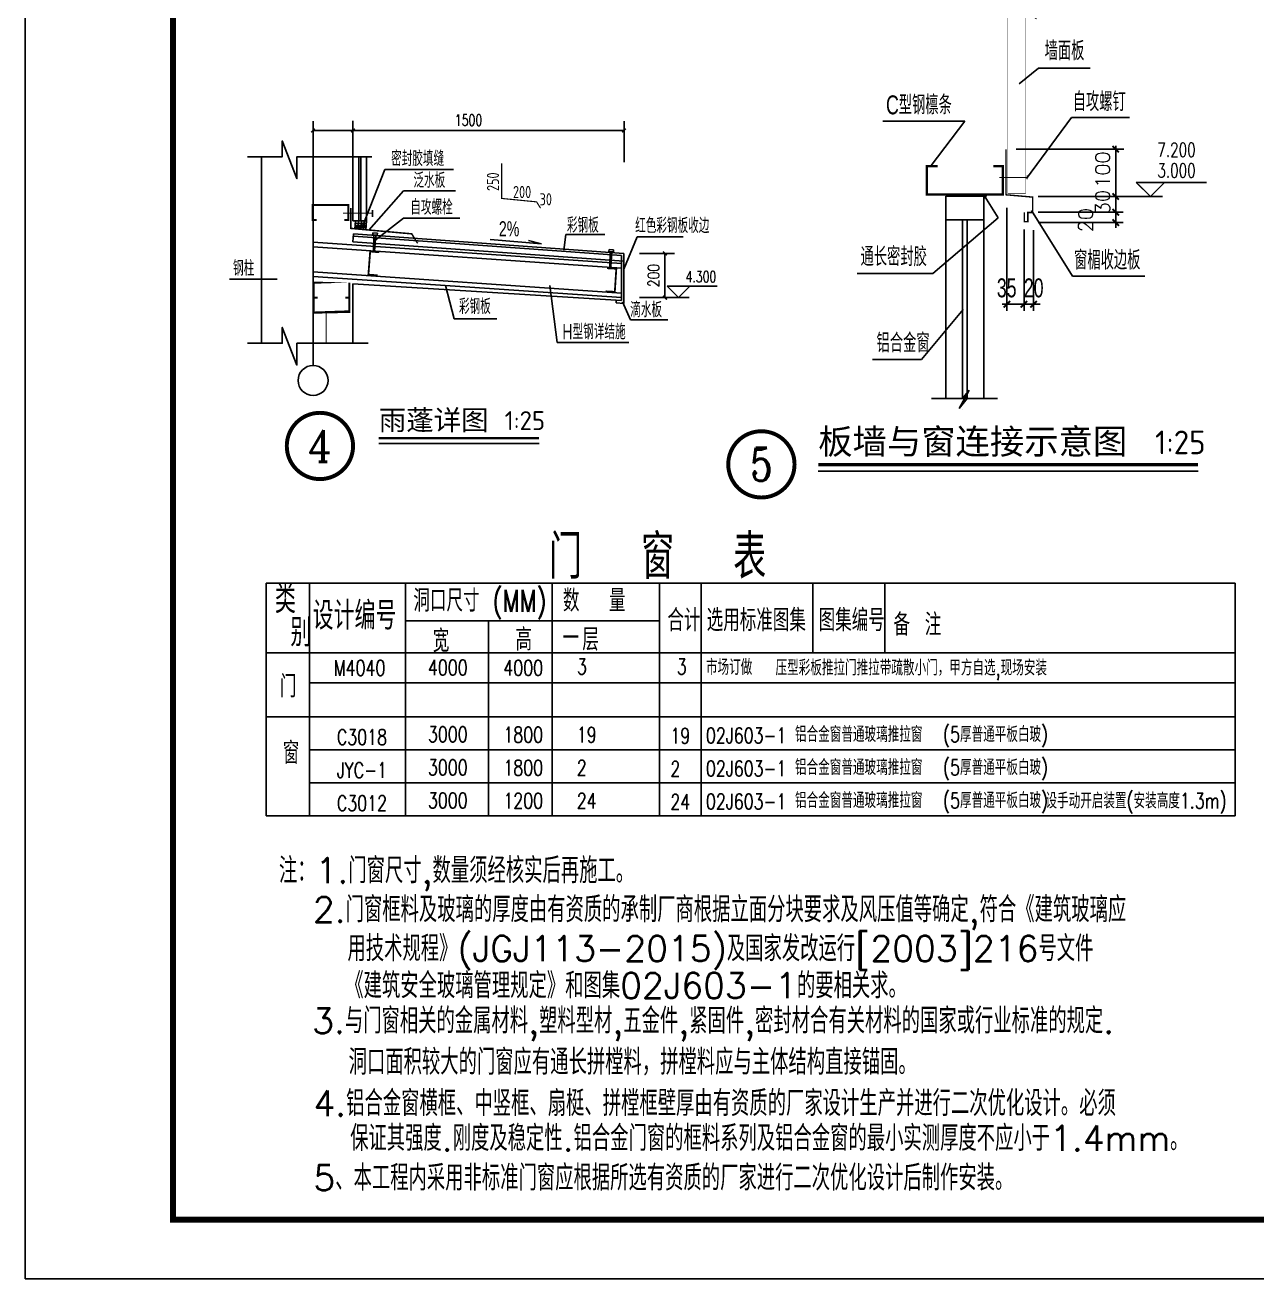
# Model space of a CAD drawing. Extents: x -21908402 to 2004492, y 83987 to 5079726.
# Drawn here: x 1811392 to 1842608, y 83987 to 115777 of the extents above; entities that cross this region are included whole.
import ezdxf
from ezdxf.enums import TextEntityAlignment as Align

# ---------------------------------------------------------------- set-up
doc = ezdxf.new("R2010")
doc.units = 0
doc.header["$LTSCALE"] = 1000
doc.linetypes.add('DOTE', pattern=[2.4200000000000004, 2, -0.2, 0.02, -0.2])
doc.layers.get('0').update_dxf_attribs({"linetype": 'CONTINUOUS'})
doc.layers.get('DEFPOINTS').update_dxf_attribs({"linetype": 'CONTINUOUS'})
for name, color, linetype in [('3', 123, 'CONTINUOUS'), ('CC', 3, 'CONTINUOUS'), ('DIM1', 210, 'CONTINUOUS'), ('DIM_ELEV', 3, 'CONTINUOUS'), ('DIM_IDEN', 3, 'CONTINUOUS'), ('DIM_SYMB', 3, 'CONTINUOUS'), ('DOTE', 1, 'DOTE'), ('PUB_DIM', 3, 'CONTINUOUS'), ('PUB_TEXT', 7, 'CONTINUOUS'), ('PUB_TITLE', 4, 'CONTINUOUS'), ('SGT', 40, 'CONTINUOUS'), ('WALL', 6, 'CONTINUOUS'), ('WALL_$LINE', 7, 'CONTINUOUS'), ('文字', 153, 'CONTINUOUS')]:
    doc.layers.add(name, color=color, linetype=linetype)
doc.styles.add('_HZTXT', font='txt.shx', dxfattribs={"width": 0.8, "bigfont": 'hztxt.shx'})
doc.styles.add('_TCH_DIM', font='SIMPLEX', dxfattribs={"bigfont": 'GBCBIG'})
doc.styles.add('_TCH_DIM_T3', font='simplex_.ttf', dxfattribs={"width": 0.7058823529411765, "bigfont": 'GBCBIG'})
doc.styles.add('_TCH_LABEL', font='COMPLEX', dxfattribs={"bigfont": 'GBCBIG'})
doc.styles.add('CHIN-1', font='')
doc.styles.add('DIM_FONT', font='simplex.shx', dxfattribs={"width": 0.8})
doc.styles.add('SM', font='SIM08', dxfattribs={"width": 0.7, "height": 5, "bigfont": 'HZTXT'})
doc.styles.get("Standard").update_dxf_attribs({"font": 'tssdeng.shx', "width": 0.7, "bigfont": 'hztxt.shx'})
doc.styles.get('CHIN-1').set_extended_font_data('SimSun')
doc.dimstyles.new('DIMN', dxfattribs={"dimtxt": 300, "dimasz": 100, "dimexe": 250, "dimexo": 300, "dimgap": 150, "dimtad": 1, "dimdec": 0, "dimzin": 0, "dimtxsty": 'DIM_FONT', "dimblk": 'ARCHTICK', "dimcen": 0.09, "dimclrt": 7, "dimazin": 3, "dimtfac": 1, "dimtdec": 0, "dimtix": 1, "dimtmove": 0, "dimatfit": 3, "dimtolj": 1, "dimtzin": 0})

# ---------------------------------------------------------------- blocks, each defined once
blk = doc.blocks.new('_ARCHTICK')
at = {"color": 0, "linetype": 'BYBLOCK', "const_width": 0.4}
blk.add_lwpolyline([(-0.5, -0.5), (0.5, 0.5)], dxfattribs=at)
blk = doc.blocks.new('*D34')
at = {"layer": 'DEFPOINTS', "color": 0}
for p in [(802377.8300559158, -2479624.633473248), (803352.9438954825, -2479624.633473248), (802377.8300559158, -2480792.601889545)]:
    blk.add_point(p, dxfattribs=at)
at = {"layer": 'PUB_DIM', "color": 0}
for p, q in [((802677.8300559158, -2479624.633473248), (803602.9438954825, -2479624.633473248)), ((803352.9438954825, -2480792.601889545), (803352.9438954825, -2479624.633473248)), ((802677.8300559158, -2480792.601889545), (803602.9438954825, -2480792.601889545))]:
    blk.add_line(p, q, dxfattribs=at)
at = {"layer": 'PUB_DIM', "color": 0, "xscale": 100, "yscale": 100, "zscale": 100}
for p, rotation in [((803352.9438954825, -2479624.633473248), 90), ((803352.9438954825, -2480792.601889545), 270)]:
    blk.add_blockref('_ARCHTICK', p, dxfattribs=dict(at, rotation=rotation))
at = {"layer": 'PUB_DIM', "color": 7, "insert": (803052.9438954829, -2480208.617681396), "char_height": 300, "attachment_point": 5, "rotation": 90, "style": 'DIM_FONT'}
blk.add_mtext('\\A1;200', dxfattribs=at)
blk = doc.blocks.new('C')
at = {"layer": '3', "color": 6}
for p, q in [((971816.9434665763, -2485250.469135726), (972223.4229111853, -2484921.485350605)), ((972223.4229111853, -2484921.485350605), (973319.3887728294, -2484921.485350605)), ((971969.7865321932, -2487251.947312519), (972925.7741232219, -2485965.453851075)), ((972925.7741232219, -2485965.453851075), (974149.3488278987, -2485965.453851075)), ((970673.321749232, -2486042.359266307), (968938.5987646498, -2486042.359266307)), ((969956.7917283904, -2486979.401324443), (970673.321749232, -2486042.359266307)), ((971756.7427346513, -2486635.399744926), (974025.7626736602, -2486635.399744926)), ((973860.2271696618, -2488292.441780386), (973860.2271696618, -2486560.98868189)), ((974334.2239370572, -2487379.88251302), (974590.5178396034, -2487636.176415286)), ((970269.3154977665, -2491903.710097536), (970269.3154977665, -2487629.096692554)), ((970269.3154977665, -2487629.096692554), (971069.3154977665, -2487629.096692554)), ((971065.031790805, -2487628.570434706), (971095.3409026973, -2487605.303016835)), ((971088.4132563812, -2487657.37678966), (971065.1458385095, -2487627.067677767)), ((971068.0764559493, -2487632.536542894), (971098.3855678416, -2487609.269125023)), ((971092.3793645692, -2487654.332124515), (971069.1119466976, -2487624.023012623)), ((971069.3154977665, -2491903.710097536), (971069.3154977665, -2487629.096692554)), ((971071.1211210936, -2487636.502651082), (971101.4302329859, -2487613.235233211)), ((971096.3454727572, -2487651.287459371), (971073.0780548856, -2487620.978347479)), ((971074.1657862379, -2487640.46875927), (971104.4748981302, -2487617.201341399)), ((971100.3115809453, -2487648.242794227), (971077.0441630736, -2487617.933682335)), ((971077.2104513822, -2487644.434867458), (971107.5195632745, -2487621.167449587)), ((971080.2551165265, -2487648.400975646), (971110.5642284187, -2487625.133557775)), ((971104.2776891333, -2487645.198129083), (971081.0102712617, -2487614.88901719)), ((971083.2997816708, -2487652.367083834), (971113.608893563, -2487629.099665963)), ((971108.2437973213, -2487642.153463938), (971084.9763794497, -2487611.844352046)), ((971086.3444468151, -2487656.333192023), (971116.6535587073, -2487633.065774151)), ((971112.2099055094, -2487639.108798794), (971088.9424876377, -2487608.799686902)), ((971091.8063797094, -2487631.09454376), (971374.9303960253, -2488081.013576842)), ((971116.1760136974, -2487636.06413365), (971092.9085958258, -2487605.755021757)), ((972220.2203078226, -2487635.399744926), (974847.1036583269, -2487635.399744926)), ((969997.1556917264, -2489261.518207883), (971374.9303960253, -2488081.013576842)), ((971555.1381753788, -2490045.527998427), (971555.1381753788, -2487872.224479109)), ((971998.8882249251, -2487967.385349689), (972098.8882249251, -2487967.385349689)), ((972943.3494633057, -2489314.127786462), (972075.0699473121, -2487926.667889243)), ((972220.2203078226, -2487966.854469418), (974012.7263093432, -2487966.854469418)), ((970269.315497394, -2488129.096692554), (971069.3154977665, -2488129.096692554)), ((970269.315497394, -2488129.096692554), (971069.3154977665, -2488129.096692554)), ((970619.3154977665, -2491903.710097536), (970619.3154977665, -2488129.096692554)), ((970719.3154977665, -2491903.710097536), (970719.3154977665, -2488129.096692554)), ((971920.6573793695, -2490045.527998427), (971920.6573793695, -2488331.077126028)), ((972120.6573793695, -2490045.527998427), (972120.6573793695, -2488344.572951445)), ((972220.2203078226, -2488182.299552658), (974012.7263093432, -2488182.299552658)), ((968393.2695105667, -2489261.518207883), (969997.1556917264, -2489261.518207883)), ((974467.8325126255, -2489314.127786462), (972943.3494633057, -2489314.127786462)), ((971457.1611309454, -2489909.481518598), (972259.22961552, -2489909.481518598)), ((970634.5976239524, -2490020.921863416), (969753.1235236279, -2491078.505088173)), ((969753.1235236279, -2491078.505088173), (968720.6646305351, -2491078.505088173)), ((970760.4198941991, -2491723.743863166), (970552.4581791863, -2492112.549184165)), ((970619.3154977665, -2491903.710097536), (970760.4198941991, -2491723.743863166)), ((969965.8534767136, -2491903.710097536), (971362.8651021079, -2491903.710097536)), ((970552.4581791863, -2492112.549184165), (970719.315497394, -2491903.710097536))]:
    blk.add_line(p, q, dxfattribs=at)
at = {"layer": '3'}
blk.add_line((970619.3154977665, -2492133.887480807), (970619.3154977665, -2492133.887480807), dxfattribs=at)
at = {"layer": '3', "color": 6}
for points, const_width in [([(971577.1131368384, -2487576.819994287), (971577.1131368384, -2483661.819052114)], 10), ([(971577.1131368384, -2487573.165262854), (971950.6549657399, -2487573.165262855), (971950.6549657399, -2483736.424713035)], 10), ([(971537.3470590257, -2486635.399744911), (971537.8420830846, -2487610.760566126)], 29.99999999999999), ([(973924.88396871, -2486700.053943858), (973787.8383303052, -2486563.008305455)], 40), ([(970069.6203037717, -2486965.51746295), (970069.6203037717, -2486991.06771218), (969869.6203037717, -2486991.067712183), (969869.620303794, -2487591.067712177), (971469.6203038052, -2487591.067712177), (971469.6203037829, -2486991.067712183), (971269.6203037829, -2486991.06771218)], 50), ([(971400.8378513849, -2487230.244238686), (972006.533012735, -2487230.244238686)], 20), ([(971985.4263200327, -2487187.008274661), (971985.4263200327, -2487273.481238014)], 20), ([(971529.7361944534, -2487595.574882986), (972105.838928777, -2487645.682727385)], 29.99999999999999), ([(973924.88396871, -2487700.053943858), (973787.8383303052, -2487563.008305455)], 40), ([(972082.4109797471, -2487645.431142179), (972101.227227933, -2487645.421592383), (972101.227227933, -2487967.385349687), (972001.2272279405, -2487967.385349687), (972001.2272279405, -2488166.183236114), (971925.3079353527, -2488166.183236114), (971925.3079353527, -2487968.9564034)], 30), ([(973926.8944635419, -2488033.517179288), (973789.8488251371, -2487896.471540884)], 40), ([(973926.8944635419, -2488251.81122209), (973789.8488251371, -2488114.765583686)], 40), ([(971488.8639530942, -2489978.175527523), (971625.909591499, -2489841.12988912)], 40), ([(971852.1345601652, -2489978.175527523), (971989.1801985737, -2489841.12988912)], 40), ([(972051.9633702778, -2489978.175527523), (972189.0090086863, -2489841.12988912)], 40)]:
    blk.add_lwpolyline(points, dxfattribs=dict(at, const_width=const_width))
for centre, radius, start, end in [((971586.1070531118, -2484611.991876387), 950.2153895381011, 50.90303767533673, 111.0134382485335), ((971091.9491963882, -2487631.310116834), 26.86693544778973, 352.9438444973123, 345.4835649756894)]:
    blk.add_arc(centre, radius, start, end, dxfattribs=at)
at = {"layer": 'DIM_ELEV', "color": 6}
for p, q in [((974589.7411692415, -2487635.399744926), (974289.7411692415, -2487335.399744926)), ((974289.7411692415, -2487335.399744926), (975775.2277966058, -2487335.399744926)), ((974589.7411692415, -2487635.399744926), (974889.7411692415, -2487335.399744926))]:
    blk.add_line(p, q, dxfattribs=at)
at = {"layer": 'DIM_SYMB', "const_width": 70}
blk.add_lwpolyline([(967574.025969533, -2493297.647142482), (975595.7785388513, -2493297.647142482)], dxfattribs=at)
at = {"layer": 'DIM_SYMB'}
blk.add_lwpolyline([(967574.025969533, -2493437.647142482), (975595.7785388513, -2493437.647142482)], dxfattribs=at)
at = {"layer": '3', "color": 6, "style": 'SM', "width": 0.7}
for s, p in [('墙面板', (972353.982092205, -2484752.749933193)), ('C型钢檩条', (969005.5448524274, -2485896.67763064)), ('自攻螺钉', (972947.5829010911, -2485829.824148576)), ('通长密封胶', (968467.9902340327, -2489103.923642625)), ('窗楣收边板', (972978.1527223373, -2489175.718725894)), ('35', (971345.7257906005, -2489763.143157655)), ('20', (971915.8711848811, -2489763.143157655)), ('铝合金窗', (968805.8631018577, -2490926.778526464))]:
    blk.add_text(s, height=400, dxfattribs=at).set_placement(p)
at = {"layer": '3', "color": 6, "style": '_TCH_DIM'}
for s, p in [('100', (973731.4490461547, -2487450.580597223)), ('30', (973731.2516199236, -2488007.788440292)), ('20', (973372.9925624309, -2488388.74594172))]:
    blk.add_text(s, height=300, rotation=90, dxfattribs=at).set_placement(p)
at = {"layer": 'PUB_TEXT', "color": 6, "style": '_TCH_DIM', "width": 0.7058823529411765}
for s, p in [('7.200', (974734.9412559075, -2486797.766042059)), ('3.000', (974734.9412559075, -2487230.399744926))]:
    blk.add_text(s, height=297.5, dxfattribs=at).set_placement(p)
at = {"layer": 'PUB_TEXT', "style": 'CHIN-1'}
blk.add_text('板墙与窗连接示意图', height=531.6455696202532, dxfattribs=at).set_placement((967574.025969533, -2493074.946720541))
at = {"layer": 'PUB_TEXT'}
blk.add_text('1:25', height=500, dxfattribs=at).set_placement((974686.8529737524, -2493077.900307039))
blk = doc.blocks.new('KJLL51')
at = {"layer": 'PUB_TEXT', "style": '_TCH_DIM'}
blk.add_text('注：1.门窗尺寸,数量须经核实后再施工。', height=645.0472050678218, dxfattribs=at).set_placement((1382354.955340202, 93284.3416315522), align=Align.MIDDLE)
for s, p in [('2.门窗框料及玻璃的厚度由有资质的承制厂商根据立面分块要求及风压值等确定,符合《建筑玻璃应', (1378714.989840666, 92033.67213166191)), ('用技术规程》(JGJ113-2015)及国家发改运行[2003]216号文件', (1379590.680180125, 91045.04829665925)), ('《建筑安全玻璃管理规定》和图集02J603-1的要相关求。', (1379536.219267668, 90105.2154219551)), ('3.与门窗相关的金属材料,塑料型材,五金件,紧固件,密封材合有关材料的国家或行业标准的规定.', (1378696.533764159, 89213.06320626789)), ('洞口面积较大的门窗应有通长拼樘料，拼樘料应与主体结构直接锚固。', (1379620.2392672, 88166.87800476188)), ('4.铝合金窗横框、中竖框、扇梃、拼樘框壁厚由有资质的厂家设计生产并进行二次优化设计。必须', (1378728.838793395, 87120.68764734885)), ('保证其强度.刚度及稳定性.铝合金门窗的框料系列及铝合金窗的最小实测厚度不应小于1.4mm。', (1379659.005650677, 86236.58881840459)), ('5、本工程内采用非标准门窗应根据所选有资质的厂家进行二次优化设计后制作安装。', (1378728.838793395, 85232.05463458027))]:
    blk.add_text(s, height=645.0472050678218, dxfattribs=at).set_placement(p)
blk = doc.blocks.new('GGGGGG')
for p, q in [((1831354.76589037, 94827.3814931632), (1831354.765890371, 93065.24245939573)), ((1833183.262941947, 94827.3814931632), (1833183.262941947, 93065.26249077583)), ((1821035.477565467, 93876.10257071433), (1827466.426899648, 93876.64062551958)), ((1817497.664360978, 93065.09231228645), (1842058.056983907, 93065.334333891)), ((1818600.666472907, 93065.10273687706), (1842058.119095889, 93065.33433447861)), ((1818600.922319949, 92297.4024407337), (1842058.35392501, 92297.64446234035)), ((1817497.765390394, 91442.82625538403), (1842058.158013314, 91443.0682769865)), ((1818600.703207258, 91442.8509401926), (1842058.134812318, 91443.09296179879)), ((1818600.737557956, 91442.8509408401), (1842058.169163014, 91443.0929624457)), ((1818600.814405031, 91442.82625720919), (1842058.24601009, 91443.06827881584)), ((1818600.814405031, 91442.82625720919), (1842058.24601009, 91443.06827881584)), ((1818600.814405031, 91442.82625720919), (1842058.234323523, 91443.04673568184)), ((1818600.826091598, 91442.84780034273), (1842058.257696659, 91443.08982194985)), ((1818600.826091598, 91442.84780034273), (1842058.24601009, 91443.06827881584)), ((1818600.953757829, 91442.84780162435), (1842058.385362889, 91443.089823231)), ((1818601.00458214, 91442.84780213448), (1842058.4361872, 91443.08982374113)), ((1818600.814404877, 90605.23620439683), (1842058.246009937, 90605.47822600348)), ((1818600.844432798, 90605.25774703316), (1842058.264351289, 90605.47822550523)), ((1818600.930019929, 90605.25774860372), (1842058.34993842, 90605.47822707637)), ((1818600.859418732, 89767.62146758926), (1842058.291023792, 89767.86348919591)), ((1818600.889446653, 89767.64301022558), (1842058.309365144, 89767.86348869765)), ((1818600.975033784, 89767.64301179614), (1842058.394952275, 89767.86349026879))]:
    blk.add_line(p, q)
at = {"layer": 'PUB_TEXT'}
for p, q in [((1818600.706640782, 94827.07307267505), (1818600.935823885, 88930.0625042081)), ((1821035.456732498, 94827.15261128465), (1821035.773643529, 88930.09383410949)), ((1824744.423232834, 94827.17558362115), (1824744.634776201, 88930.14155731007)), ((1827466.426899638, 94827.60950258725), (1827466.656098011, 88930.17658250104)), ((1828525.950451767, 94827.38149316564), (1828526.103535889, 88930.1902147781)), ((1823133.343025076, 93876.10257071363), (1823133.566381994, 88930.12082713514)), ((1827466.623124219, 88930.17658207676), (1827466.39976477, 93876.21699855373)), ((1827466.642089258, 88930.1765823208), (1827466.418724095, 93876.72122180068)), ((1827466.650277353, 88930.17658242615), (1827466.426899638, 93876.64062553215)), ((1827466.650277353, 88930.17658242615), (1827466.426899638, 93876.64062552377)), ((1827466.650277355, 88930.17658242612), (1827466.426899638, 93876.64062553529)), ((1827466.650261326, 88930.17658242595), (1827466.426899638, 93876.64062551958))]:
    blk.add_line(p, q, dxfattribs=at)
at = {"layer": 'WALL'}
for p, q in [((1817497.745622929, 94827.0730726754), (1842058.138245849, 94827.31509428275)), ((1817497.745622929, 94827.0730726754), (1817497.898703523, 88930.04831104746)), ((1842058.289894236, 88930.30452481649), (1842058.138245849, 94827.31509428275)), ((1817497.898703523, 88930.04831104749), (1842058.300611181, 88930.30452495441)), ((1818600.869006121, 88930.06250334776), (1842058.300611181, 88930.30452495441))]:
    blk.add_line(p, q, dxfattribs=at)
at = {"layer": 'PUB_TEXT', "style": '_HZTXT', "width": 0.7499999999782222}
blk.add_text('门  窗  表', height=1118.567311581981, dxfattribs=at).set_placement((1824665.596790108, 94939.78026479216))
at = {"layer": '文字', "color": 7, "linetype": 'CONTINUOUS', "style": '_HZTXT'}
for s, height, width, p in [('类  ', 708.7242486183532, 0.7499999999783792, (1817721.395463299, 94068.01520119923, 9047.272529363847)), ('(MM)', 559.2836557907285, 0.7499999999782222, (1823239.71628027, 94099.85737645348)), ('设计编号', 708.724248618877, 0.7499999999778248, (1818677.619070213, 93651.15662393255)), ('洞口尺寸', 559.2836557907285, 0.7499999999782222, (1821231.315341612, 94107.82715067595)), ('数  量', 559.2836557912524, 0.7500000027721899, (1825022.113398303, 94108.19396522189)), ('合计', 559.2836557907285, 0.7499999999782222, (1827667.7466064, 93607.6039267959)), ('选用标准图集', 559.2836557912524, 0.7499999999782222, (1828664.280553018, 93609.97024396797)), ('图集编号', 559.2836557912524, 0.7499999999782222, (1831501.752564349, 93609.97024396797)), ('备 注', 559.2836557907285, 0.7499999999782222, (1833397.815156461, 93499.07688502631)), ('  别', 708.7242486183532, 0.7499999999778248, (1817166.908792183, 93223.66898704904, 9047.272529363847)), ('宽', 559.2836557907285, 0.7499999999782222, (1821722.540728809, 93085.93570344396)), ('高', 559.2836557907285, 0.7499999999782222, (1823817.96112378, 93120.16660839065)), ('一', 559.2836557907285, 0.7499999999782222, (1825009.746014377, 93158.66759854778)), ('层', 559.2836557912524, 0.7499999999782222, (1825511.933867881, 93120.76909664647)), ('M4040', 391.4985590539291, 0.7499999999781217, (1819213.57596702, 92481.96162703047)), ('4000', 391.4985590539291, 0.7499999999781217, (1821600.088521214, 92492.51820936818)), ('4000', 391.4985590539291, 0.7499999999781217, (1823512.229658269, 92484.12003103849)), ('3', 391.4985590539291, 0.7499999999781217, (1825377.745923732, 92515.71445863172)), ('3', 391.4985590539291, 0.7500000027720894, (1827906.036778671, 92515.19539081563)), ('市场订做', 391.4985590539291, 0.7499999999781217, (1828645.968640244, 92500.58969461366)), ('压型彩板推拉门推拉带疏散小门，甲方自选,现场安装', 391.4985590539291, 0.7499999999781217, (1830408.975063383, 92487.72334563192)), ('门', 559.2836557907285, 0.7499999999782222, (1817847.537725703, 91931.42033181457)), ('铝合金窗普通玻璃推拉窗  (5厚普通平板白玻)', 391.4985590544529, 0.7499999999771182, (1830903.033771801, 90799.82654797229)), ('C3018', 391.4985590539291, 0.7500000013751057, (1819292.389159907, 90728.29978936307)), ('3000', 391.4985590539291, 0.7499999999781217, (1821600.134947041, 90799.96941149679)), ('1800', 391.4985590539291, 0.7499999999781217, (1823512.276084095, 90790.67637928751)), ('19', 391.4985590544529, 0.7499999999771182, (1825372.109077624, 90788.62512667409)), ('19', 391.4985590539291, 0.7499999999781217, (1827743.840935699, 90760.87102263935)), ('02J603-1', 391.4985590539291, 0.7499999999781217, (1828646.008117921, 90771.34025608121)), ('窗', 559.2836557907285, 0.7499999985812383, (1817922.547858217, 90244.36397591526)), ('3000', 391.4985590539291, 0.7499999999781217, (1821600.14453578, 89962.39314793787)), ('1800', 391.4985590539291, 0.7499999999781217, (1823512.285672834, 89953.1001157286)), ('2', 391.4985590544529, 0.7499999999771182, (1825372.118666362, 89951.04886311517)), ('2', 391.4985590539291, 0.7499999999781217, (1827743.850524438, 89923.29475908043)), ('02J603-1', 391.4985590539291, 0.7499999999781217, (1828646.01770666, 89933.76399252229)), ('铝合金窗普通玻璃推拉窗  (5厚普通平板白玻)', 391.4985590544529, 0.7499999999771182, (1830903.043360539, 89962.25028441337)), ('JYC-1', 391.4985590539291, 0.7500000013751057, (1819292.398748646, 89890.72352580415)), ('C3012', 391.4985590539291, 0.7500000013751057, (1819292.408455663, 89053.11271567139)), ('3000', 391.4985590539291, 0.7499999999781217, (1821600.154242797, 89124.78233780511)), ('1200', 391.4985590539291, 0.7499999999781217, (1823512.295379851, 89115.48930559584)), ('24', 391.4985590544529, 0.7499999999771182, (1825372.128373379, 89113.43805298241)), ('24', 391.4985590539291, 0.7499999999781217, (1827743.860231455, 89085.68394894767)), ('02J603-1', 391.4985590539291, 0.7499999999781217, (1828646.0272952, 89096.2050282808)), ('铝合金窗普通玻璃推拉窗  (5厚普通平板白玻)', 391.4985590544529, 0.7499999999771182, (1830903.05294908, 89124.69132017189)), ('设手动开启装置(安装高度1.3m)', 391.4985590539291, 0.7499999999781217, (1837250.809463543, 89115.87034586346))]:
    blk.add_text(s, height=height, dxfattribs=dict(at, width=width)).set_placement(p)
blk = doc.blocks.new('333')
at = {"layer": '3'}
for p, q in [((792701.036508979, -2477069.780037418), (792701.036508979, -2481995.53630841)), ((795116.7611468585, -2477069.780037418), (795116.7611468585, -2478765.350342574)), ((795266.7611468569, -2477069.780037418), (795266.7611468585, -2478765.350342574)), ((795326.7611468569, -2477069.780037418), (795326.7611468569, -2478765.350342574)), ((795476.7611468569, -2477069.780037418), (795476.7611468569, -2478765.350342574)), ((795954.3010158569, -2477412.478924375), (795380.3974710406, -2478889.510637166)), ((797769.0590106593, -2477412.478924375), (795954.3010158569, -2477412.478924375)), ((796451.3667082862, -2477970.282782345), (795536.9905701877, -2479009.197821172)), ((797824.8915580341, -2477970.282782345), (796451.3667082862, -2477970.282782345)), ((795696.7779142038, -2479285.587301399), (796454.129137178, -2478693.941185479)), ((797937.1462839511, -2478693.941185479), (796454.129137178, -2478693.941185479)), ((802207.5768373818, -2479678.750854297), (795126.3519776585, -2479169.70835013)), ((802267.5768373818, -2479622.911019181), (795130.188309978, -2479109.831121116)), ((798742.1445604796, -2479257.124194912), (800097.0238071561, -2479371.997547688)), ((800097.0238071561, -2479371.997547688), (799752.7037451864, -2479284.61940928)), ((800731.513479461, -2479126.058809573), (800684.9760504009, -2479541.870141576)), ((801765.5743267597, -2479126.058809573), (800731.513479461, -2479126.058809573)), ((802616.0041892522, -2479185.176352262), (802267.5768373823, -2480042.567133818)), ((803829.8689201736, -2479185.176352262), (802616.0041892522, -2479185.176352262)), ((794062.9023055569, -2479331.983214899), (802207.5768373818, -2479892.601889545)), ((794062.9023055569, -2479451.983214899), (802207.5768373818, -2480012.601889545)), ((802267.5768373818, -2479832.601889545), (795116.7611468585, -2479319.401422663)), ((801875.2928251431, -2479519.967202136), (801871.0983363242, -2479571.335352545)), ((801990.8527943522, -2479579.008017186), (801871.0983363242, -2479571.335352545)), ((801995.0472831698, -2479527.639866777), (801875.2928251431, -2479519.967202136)), ((801904.394077708, -2479573.468609727), (801896.4345940502, -2479972.397697954)), ((801919.1741661998, -2479972.397697954), (801952.1772385063, -2479576.530075448)), ((801995.0472831698, -2479527.639866777), (801990.8527943522, -2479579.008017186)), ((802267.5768373818, -2479622.911019181), (802267.5768373833, -2480944.071992962)), ((802207.5768373818, -2479678.750854297), (802207.5768373818, -2480865.107910105)), ((794062.9023055569, -2480111.983214899), (802207.5768373818, -2480672.601889545)), ((794062.9023055569, -2480231.983214899), (802207.5768373818, -2480792.601889545)), ((791856.2968634353, -2480305.165483304), (793117.3034327582, -2480305.165483304)), ((795116.7611468569, -2480425.677620944), (795116.7611468569, -2481995.53630841)), ((802207.5768373818, -2480865.107910105), (795116.7611468569, -2480425.677620944)), ((797785.0460677492, -2481350.732089229), (797558.46213118, -2480472.59149322)), ((800317.3115675347, -2480473.81408514), (800507.5406302691, -2481973.525913228)), ((802063.3318615975, -2480856.168795878), (802063.3318615975, -2480931.414573465)), ((802262.9315646888, -2480943.784117263), (802063.3318615975, -2480931.414573465)), ((802230.080623609, -2480907.294495211), (802439.7435040043, -2481381.142042076)), ((798912.0148811669, -2481350.732089229), (797785.0460677492, -2481350.732089229)), ((802439.7435040043, -2481381.142042076), (803431.994536806, -2481381.142042076)), ((800507.5406302691, -2481973.525913228), (802394.9302203545, -2481973.525913228))]:
    blk.add_line(p, q, dxfattribs=at)
for points in [[(792336.3044668632, -2477069.780037418), (793249.8471349657, -2477069.780037418), (793249.8471349657, -2476652.151132193), (793635.6128739538, -2477648.033449771), (793635.6128739538, -2477069.780037418), (795617.3113290855, -2477069.780037418)], [(792336.3044668632, -2481995.53630841), (793249.8471349657, -2481995.53630841), (793249.8471349657, -2481577.907403185), (793635.6128739538, -2482573.789720763), (793635.6128739538, -2481995.53630841), (795515.5610187256, -2481995.53630841)]]:
    blk.add_lwpolyline(points, dxfattribs=at)
at = {"layer": '3', "const_width": 32}
blk.add_lwpolyline([(794409.6033180477, -2481995.53630841), (794409.6033180477, -2481188.391869202)], dxfattribs=at)
at = {"layer": '3'}
blk.add_circle((794062.9023055569, -2482979.99607589), 396.4305995119736, dxfattribs=at)
at = {"layer": 'CC'}
for p, q in [((795183.1624867381, -2478765.350342574), (795165.256775056, -2478971.884885067)), ((795261.1116434799, -2478765.350342574), (795243.2059317993, -2478971.884885067))]:
    blk.add_line(p, q, dxfattribs=at)
at = {"layer": 'CC', "color": 3, "linetype": 'CONTINUOUS'}
blk.add_line((795130.188309978, -2479109.831121116), (795116.7611468569, -2479319.401422663), dxfattribs=at)
at = {"layer": 'CC', "const_width": 57.6}
for points in [[(794885.7247772665, -2478742.243469479), (794993.724777268, -2478742.243469479), (794993.7247772694, -2478346.243469479), (794053.0025813566, -2478346.243469479), (794053.0025813566, -2478742.243469479), (794161.0025813566, -2478742.243469479)], [(794910.672987038, -2480792.391869202), (795018.672987038, -2480792.391869202), (795018.6729870394, -2480396.391869203), (794077.9507911266, -2480396.391869202), (794077.9507911266, -2480792.391869202), (794185.9507911266, -2480792.391869202)], [(794910.672987038, -2480792.391869202), (795018.672987038, -2480792.391869202), (795018.6729870394, -2481188.391869201), (794077.9507911266, -2481188.391869202), (794077.9507911266, -2480792.391869202), (794185.9507911266, -2480792.391869202)]]:
    blk.add_lwpolyline(points, dxfattribs=at)
at = {"layer": 'DIM1', "color": 3, "linetype": 'CONTINUOUS'}
for p, q in [((794062.9023055569, -2477069.780037418), (794062.9023055569, -2479331.983214899)), ((795476.7611468569, -2478765.350342574), (795116.7611468569, -2478765.350342574)), ((795461.2533033789, -2478944.22652548), (795167.6546432585, -2478944.226525479)), ((795465.7555692272, -2478892.294860668), (795172.1569091083, -2478892.294860668)), ((795471.0082185508, -2478831.707851105), (795177.409558432, -2478831.707851105)), ((795643.4033663945, -2479085.45790147), (795639.2088775756, -2479136.82605188)), ((795758.9633356021, -2479144.49871652), (795639.2088775756, -2479136.82605188)), ((795763.1578244211, -2479093.130566111), (795643.4033663945, -2479085.45790147)), ((795670.6759411872, -2479138.842145729), (795662.4294915632, -2479567.486637724)), ((795685.1690637113, -2479567.486637724), (795719.366206673, -2479141.961729622)), ((795763.1578244211, -2479093.130566111), (795758.9633356021, -2479144.49871652)), ((794062.9023055569, -2479331.983214899), (794062.9023055569, -2481995.53630841)), ((803552.9438954825, -2480792.601889545), (803990.4051338204, -2480792.601889545))]:
    blk.add_line(p, q, dxfattribs=at)
blk.add_lwpolyline([(799041.2438940776, -2477245.337418159, 30, 30, 0), (799041.2438940776, -2478172.726504055, 30, 30, 0), (799963.7836646317, -2478263.423050635, 30, 30, 0), (800068.6077050847, -2478431.030663459, 20, 20, 0)], format="xyseb", dxfattribs=at)
for points, const_width in [([(795061.8882429423, -2478423.059315173), (795061.8882429423, -2478964.666397522), (796666.6267752574, -2479107.804335924), (796823.9276627915, -2479359.318247825)], 40), ([(795765.3972707392, -2480205.112028473), (795522.9756908463, -2480184.227467828), (795570.6616508679, -2479573.342100619), (795812.4201793135, -2479594.169539542)], 48), ([(801785.1283086912, -2480626.649028963), (802028.0477523312, -2480640.596472198), (802068.0853525923, -2480029.162196728), (801825.8303221152, -2480015.252901387)], 48)]:
    blk.add_lwpolyline(points, dxfattribs=dict(at, const_width=const_width))
at = {"layer": 'DIM_ELEV'}
for p, q in [((803709.7762619937, -2480792.601889545), (803409.7762619937, -2480492.601889545)), ((803409.7762619937, -2480492.601889545), (804726.8579694154, -2480492.601889545)), ((803709.7762619937, -2480792.601889545), (804009.7762619937, -2480492.601889545))]:
    blk.add_line(p, q, dxfattribs=at)
at = {"layer": 'DIM_SYMB', "const_width": 70}
blk.add_lwpolyline([(795797.4944412764, -2484504.196929887), (800029.7955338014, -2484504.196929887)], dxfattribs=at)
at = {"layer": 'DIM_SYMB'}
blk.add_lwpolyline([(795797.4944412764, -2484644.196929887), (800029.7955338014, -2484644.196929887)], dxfattribs=at)
at = {"layer": 'DOTE'}
blk.add_line((794062.9023055569, -2476374.840763948), (794062.9023055569, -2482578.82500509), dxfattribs=at)
at = {"layer": 'PUB_DIM'}
for p, q in [((794062.9023055569, -2477213.564358198), (794062.9023055569, -2476129.296505409)), ((795116.7611468585, -2477069.780037418), (795116.7611468585, -2476121.197795294)), ((802271.6302451254, -2477213.564358198), (802271.6302451254, -2476129.296505409)), ((794062.9023055569, -2476379.296505409), (802271.6302451254, -2476379.296505409))]:
    blk.add_line(p, q, dxfattribs=at)
at = {"layer": 'SGT'}
for p, q in [((795344.8352658213, -2478765.350342574), (795326.9295541393, -2478971.884885067)), ((795418.5479237156, -2478765.350342574), (795398.3908468098, -2478997.853396941)), ((795476.7611468569, -2478765.350342574), (795456.1697923886, -2479002.862598445))]:
    blk.add_line(p, q, dxfattribs=at)
at = {"layer": 'WALL_$LINE'}
for points, const_width in [([(794851.5563430162, -2478560.495098281), (795630.5746949213, -2478560.495098281)], 24), ([(795630.5746949213, -2478659.642803744), (795630.5746949213, -2478479.708085696)], 40)]:
    blk.add_lwpolyline(points, dxfattribs=dict(at, const_width=const_width))
at = {"layer": 'PUB_DIM', "xscale": 100, "yscale": 100, "zscale": 100, "rotation": 180}
for p in [(794062.9023055569, -2476379.296505409), (795116.7611468569, -2476379.296505409)]:
    blk.add_blockref('_ARCHTICK', p, dxfattribs=at)
at = {"layer": 'PUB_DIM', "xscale": 100, "yscale": 100, "zscale": 100}
blk.add_blockref('_ARCHTICK', (802271.6302451254, -2476379.296505409), dxfattribs=at)
at = {"layer": '3', "style": 'SM', "width": 0.7}
for s, p in [('密封胶填缝', (796123.0498112321, -2477319.87718783)), ('泛水板', (796712.4968272515, -2477893.266661348)), ('自攻螺栓', (796630.0382262827, -2478604.58754712)), ('彩钢板', (800764.2311692, -2479077.889240385)), ('红色彩钢板收边', (802565.092014269, -2479088.521801066)), ('2%', (798967.4863406839, -2479174.20828449)), ('钢柱', (791950.9137745113, -2480216.973072742)), ('彩钢板', (797914.9405622617, -2481224.833600788)), ('滴水板', (802434.4964717806, -2481311.322947351)), ('H型钢详结施', (800643.4188259409, -2481892.054063051))]:
    blk.add_text(s, height=399.999999744, dxfattribs=at).set_placement(p)
at = {"layer": 'PUB_DIM', "color": 7, "insert": (798167.2662753412, -2476104.296505409), "char_height": 297.5, "attachment_point": 5, "style": '_TCH_DIM_T3'}
blk.add_mtext('\\A1;1500', dxfattribs=at)
at = {"layer": 'PUB_TEXT', "style": '_TCH_DIM', "width": 0.7058823529411765}
blk.add_text('4.300', height=297.5, dxfattribs=at).set_placement((803896.8579694154, -2480387.601889545))
at = {"layer": 'PUB_TEXT', "style": 'CHIN-1'}
blk.add_text('雨蓬详图', height=531.6455696202532, dxfattribs=at).set_placement((795797.4944412764, -2484290.35726744))
at = {"layer": 'PUB_TEXT'}
blk.add_text('1:25', height=500, dxfattribs=at).set_placement((799120.8699687026, -2484290.35726744))
at = {"layer": 'WALL_$LINE', "width": 0.7659999999999999}
blk.add_text('250', height=320, rotation=90, dxfattribs=at).set_placement((798971.9156448749, -2477976.33347112))
for s, p in [('200', (799341.0421312359, -2478162.607626329)), ('30', (800044.1401766596, -2478355.829303371))]:
    blk.add_text(s, height=320, dxfattribs=at).set_placement(p)
at = {"layer": 'PUB_DIM'}
dim = blk.add_linear_dim(base=(803352.9438954825, -2479624.633473248), p1=(802377.8300559158, -2480792.601889545), p2=(802377.8300559158, -2479624.633473248), angle=90, text='200', dimstyle='DIMN', dxfattribs=at)
dim.commit()
dim.dimension.update_dxf_attribs({"geometry": '*D34', "text_midpoint": (803052.9438954829, -2480208.617681396)})

msp = doc.modelspace()

# ---------------------------------------------------------------- linework, layer by layer
at = {"layer": 'DIM_IDEN', "const_width": 100}
for points in [[(1819703.373654317, 105106.0638098735, 1), (1818023.373654323, 105106.0638098735, 1)], [(1830890.940942232, 104639.4229481991, 1), (1829210.940942238, 104639.4229481991, 1)]]:
    msp.add_lwpolyline(points, format="xyb", close=True, dxfattribs=at)
at = {"layer": 'PUB_TITLE'}
msp.add_lwpolyline([(1811391.5, 83987.16588441347), (1900491.5, 83987.16588441347), (1900491.5, 146987.1658844135), (1811391.5, 146987.1658844135)], close=True, dxfattribs=at)
at = {"layer": 'PUB_TITLE', "const_width": 150}
msp.add_lwpolyline([(1815141.5, 85487.16588441347), (1898991.5, 85487.16588441347), (1898991.5, 145487.1658844135), (1815141.5, 145487.1658844135)], close=True, dxfattribs=at)

# ---------------------------------------------------------------- block references
for name, p, xscale, yscale, zscale in [('C', (670402.5571161192, 3096590.453393199), 1.199999999254942, 1.200000000186265, 1.199999999995634), ('333', (1056388.947034951, 2490427.951492482), 0.9600000008940697, 0.9599999999627471, 0.9599999999965074)]:
    msp.add_blockref(name, p, dxfattribs=dict(xscale=xscale, yscale=yscale, zscale=zscale))
for name, p in [('GGGGGG', (0, 6799.319901693947)), ('KJLL51', (439969.9872173571, 996.8989318452223))]:
    msp.add_blockref(name, p)

# ---------------------------------------------------------------- texts
at = {"layer": 'PUB_TEXT', "style": '_TCH_LABEL'}
for s, height, p, p2 in [('4', 801.7951737898416, (1818557.927873828, 104705.1662229786), (1819168.819434811, 104705.1662229786)), ('5', 838.7066966894951, (1829771.372043339, 104220.0695998543), (1830330.509841132, 104220.0695998543))]:
    msp.add_text(s, height=height, dxfattribs=at).set_placement(p, p2, align=Align.FIT)

doc.saveas('drawing.dxf')
